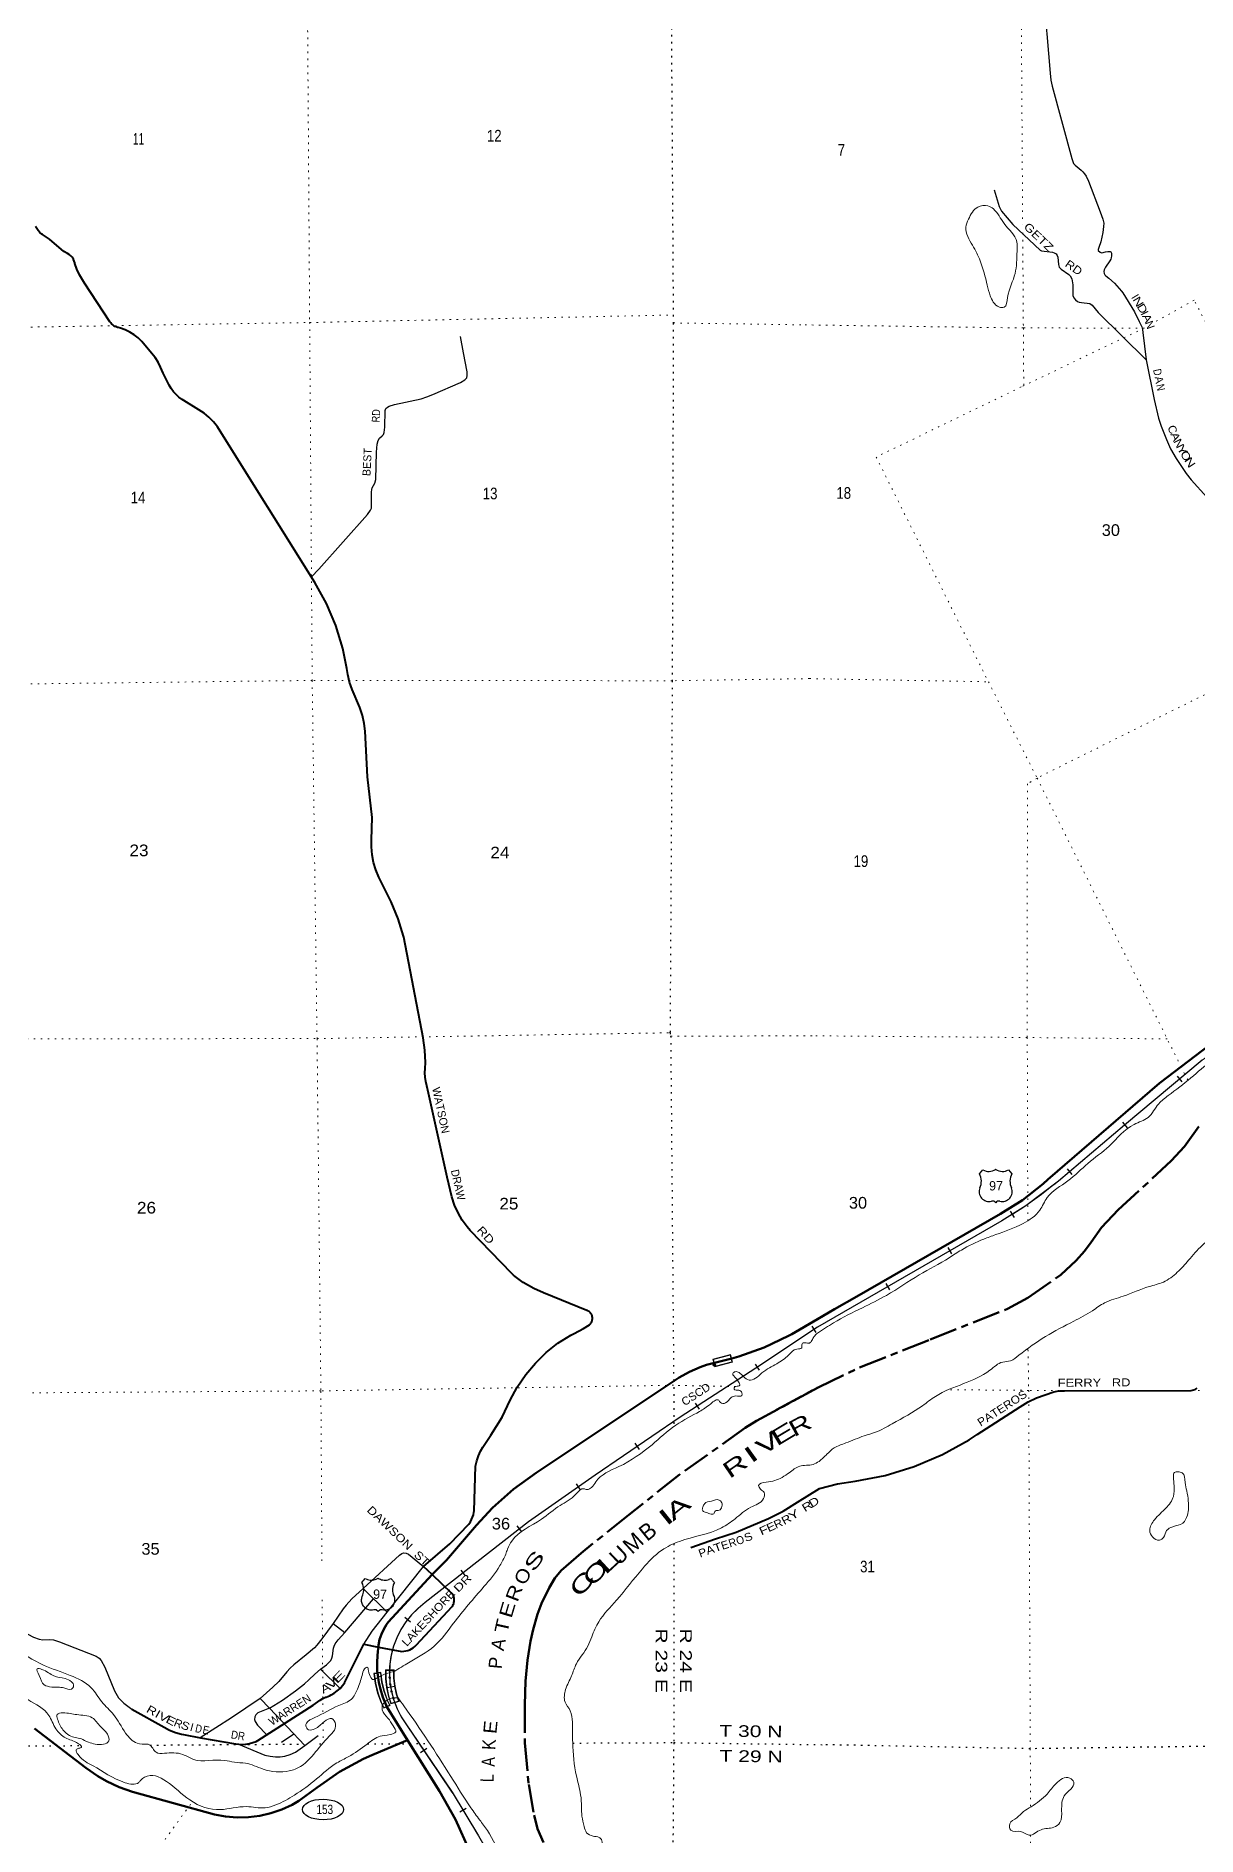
# Model space of a CAD drawing. Header units: feet. Extents: x 244583 to 493183, y 184934 to 372822.
# Drawn here: x 265412 to 282828, y 201579 to 228578 of the extents above; entities that cross this region are included whole.
import ezdxf
from ezdxf.enums import TextEntityAlignment as Align

# ---------------------------------------------------------------- set-up
doc = ezdxf.new("R2010")
doc.units = ezdxf.units.FT
doc.header["$LTSCALE"] = 70
doc.header["$PDMODE"] = 32
doc.header["$PDSIZE"] = 35
doc.linetypes.add('DOTTED', pattern=[1.5, 0.3, -1.2])
doc.linetypes.add('LONG_DASH_SHORT_DASH', pattern=[9.9, 6, -1.2, 1.5, -1.2])
for name, color, linetype, lineweight in [('11', 7, 'LONG_DASH_SHORT_DASH', 60), ('16', 7, 'Continuous', 25), ('17', 7, 'Continuous', 25), ('20', 7, 'Continuous', 70), ('23', 7, 'Continuous', 70), ('26', 7, 'Continuous', 40), ('29', 7, 'Continuous', 25), ('30', 7, 'Continuous', 25), ('34', 7, 'Continuous', 25), ('39', 7, 'Continuous', 13), ('57', 7, 'Continuous', 13), ('6', 7, 'DOTTED', 25), ('7', 7, 'DOTTED', 13)]:
    doc.layers.add(name, color=color, linetype=linetype, lineweight=lineweight)
for name, color, linetype in [('27', 7, 'Continuous'), ('41', 7, 'Continuous'), ('55', 7, 'Continuous')]:
    doc.layers.add(name, color=color, linetype=linetype)

msp = doc.modelspace()

# ---------------------------------------------------------------- linework, layer by layer
at = {"layer": '11'}
msp.add_line((276522.17, 207969.09), (277145.86, 208306.95), dxfattribs=at)
for points in [[(277145.86, 208306.95), (277767.55, 208607.61), (278826.84, 209023.8), (279983.33, 209486.26), (280292.93, 209651.74), (280787.2, 209995.9), (281017.86, 210213.13), (281140.43, 210352), (281239.43, 210485.09), (281398.26, 210703.58), (281646.26, 210968.83), (282442.79, 211703.8), (282639.69, 211922.36), (282855.93, 212223.07)], [(277145.86, 208306.95), (276221.74, 207805.73), (276052.35, 207698.95), (275060.32, 206996.45), (274307.47, 206397.52), (273589.49, 205822.84), (273289.82, 205561.03), (273195.76, 205443.67), (273108.27, 205299.13), (272994.82, 205067.43), (272934.75, 204905.57), (272868.98, 204677.05), (272829, 204501.08), (272783.26, 204214.23), (272756.32, 203900.41), (272745.38, 203545.34), (272745.7, 202976.12), (272803.16, 202350.95), (272884.51, 201890.4), (272935.7, 201686.04), (273024.83, 201482.76)]]:
    msp.add_lwpolyline(points, dxfattribs=at)
at = {"layer": '16'}
for p, q in [((279565.09, 211511.69), (279616.4, 211570.45)), ((279808.16, 211576.42), (279807.88, 211576.22)), ((280000.25, 211570.54), (280051.64, 211511.69)), ((270543.56, 205446.64), (270543.28, 205446.44))]:
    msp.add_line(p, q, dxfattribs=at)
for points in [[(270300.23, 205381.61), (270321.96, 205406.5), (270330, 205415.7), (270351.81, 205440.68)], [(270305.12, 205169.93), (270316.02, 205195.42), (270321.97, 205213.7), (270326.82, 205236.43), (270329.26, 205259.55), (270329.27, 205282.79), (270326.85, 205305.91), (270322.03, 205328.64), (270314.86, 205350.75), (270312.3, 205356.5), (270300.23, 205381.61)], [(270351.81, 205440.68), (270376.76, 205428.96), (270386.53, 205425.2), (270404.93, 205420.26), (270423.76, 205417.27), (270442.79, 205416.26), (270461.82, 205417.25), (270480.64, 205420.22), (270499.06, 205425.15), (270516.85, 205431.97), (270533.84, 205440.61), (270543.25, 205446.43)], [(270544.05, 205446.75), (270560.39, 205437.07), (270577.66, 205429.14), (270595.66, 205423.06), (270614.2, 205418.89), (270633.07, 205416.69), (270652.07, 205416.47), (270670.99, 205418.24), (270689.62, 205421.98), (270707.75, 205427.64), (270710.65, 205428.89), (270735.64, 205440.77)], [(270735.64, 205440.77), (270757.48, 205415.76), (270765.21, 205406.91), (270787.3, 205381.62)], [(270787.3, 205381.62), (270775.33, 205356.91), (270768.54, 205339.01), (270762.62, 205316.53), (270759.08, 205293.56), (270757.96, 205270.35), (270759.28, 205247.14), (270763.01, 205224.2), (270769.12, 205201.77), (270771.61, 205195.37), (270782.41, 205169.93)], [(270481.31, 204969.12), (270457.48, 204965.54), (270451.51, 204965.04), (270435.67, 204965.37), (270419.94, 204967.35), (270404.51, 204970.96), (270389.54, 204976.17), (270375.2, 204982.91), (270361.64, 204991.12), (270349.01, 205000.7), (270337.45, 205011.54), (270327.09, 205023.54), (270318.04, 205036.55), (270310.4, 205050.43), (270304.26, 205065.04), (270299.67, 205080.21), (270296.7, 205095.78), (270295.36, 205111.57), (270295.69, 205127.42), (270297.67, 205143.14), (270298.2, 205145.42), (270305.12, 205169.93)], [(270543.79, 204947.82), (270518.65, 204968.48), (270517.81, 204968.86), (270512.56, 204970.59), (270507.48, 204971.67), (270481.31, 204969.12)], [(270605.83, 204969.17), (270579.65, 204971.57), (270578.43, 204971.4), (270573.1, 204970.05), (270568.65, 204968.4), (270543.79, 204947.82)], [(270782.41, 205169.93), (270789.24, 205145.37), (270790.41, 205139.83), (270792.04, 205124.06), (270792.02, 205108.21), (270790.33, 205092.45), (270787.01, 205076.96), (270782.09, 205061.89), (270775.62, 205047.42), (270767.68, 205033.71), (270758.34, 205020.9), (270747.72, 205009.14), (270735.92, 204998.56), (270723.08, 204989.26), (270709.35, 204981.36), (270694.86, 204974.93), (270679.78, 204970.06), (270664.27, 204966.79), (270648.5, 204965.16), (270632.65, 204965.19), (270629.65, 204965.51), (270605.83, 204969.17)]]:
    msp.add_lwpolyline(points, dxfattribs=at)
for centre, radius, start, end in [((279372.11, 211401.06), 222.05, 332.97043, 29.75871), ((279707.48, 211728.11), 182.07, 239.97227, 303.45418), ((279909.26, 211727.61), 181.52, 236.33975, 300.08743), ((279909.25, 211728.11), 182.07, 236.54582, 236.59441), ((280244.61, 211401.06), 222.05, 150.24129, 207.02957), ((279711.3, 211246.16), 151.42, 159.09177, 283.81923), ((279905.42, 211246.16), 151.42, 256.18077, 20.90823)]:
    msp.add_arc(centre, radius, start, end, dxfattribs=at)
for centre, major_axis, start_param, end_param in [((279766.64, 211047.34), (-19.56, 51.67), 4.95877769, 6.28318531), ((279850.09, 211047.34), (19.56, 51.67), 0, 1.32637542)]:
    msp.add_ellipse(centre, major_axis=major_axis, ratio=0.929097, start_param=start_param, end_param=end_param, dxfattribs=at)
at = {"layer": '17'}
msp.add_ellipse((269717.66, 201976.37), major_axis=(-309.24, 1), ratio=0.500121, dxfattribs=at)
at = {"layer": '20'}
for points in [[(277725.37, 209671.27), (279878.46, 210908.61), (280210.83, 211117.06), (280519.58, 211359.1), (280591.58, 211423.54), (282264.39, 212873.21), (283652.26, 213927.22), (285142.7, 214830.38), (285527.92, 215030.63), (290406.89, 217305.29), (290907.22, 217556.29), (291261.59, 217776.67), (291324.63, 217818.74), (296363.4, 221199), (298946.78, 222932.07)], [(277725.37, 209671.27), (277391.73, 209479.06), (277133.19, 209330.96)], [(271356.64, 205498.9), (271386.26, 205530.85), (271568.28, 205717.65), (272019.32, 206242.85), (272260.56, 206502.49), (272574.75, 206781.16), (272916.35, 207025.46), (275060.9, 208454.79), (275213.8, 208541.46), (275374.91, 208611.67), (275469.77, 208644.02), (275847.96, 208743.13), (275954.69, 208771.1), (276336.3, 208906.67), (276701.66, 209081.38), (276748.29, 209107.18), (277133.19, 209330.96)], [(270547.6, 204412.55), (270551.23, 204439.64), (270566.11, 204527.2), (270593.33, 204605.71), (270628.62, 204680.95), (270671.57, 204752.08), (270696.22, 204786.45), (271356.64, 205498.9)], [(270985.05, 203017.01), (270676.74, 203514.76), (270616.7, 203660.95), (270580.67, 203781.11), (270556.66, 203882.58), (270537.98, 203990.72), (270531.51, 204054.27), (270527.51, 204197.54), (270539.3, 204350.56), (270547.6, 204412.55)], [(275423.04, 185269.62), (272090.87, 200808.42), (272081.54, 200843.73), (271918.84, 201346.1), (271704.52, 201828.71), (271463.77, 202250.7), (270985.05, 203017.01)]]:
    msp.add_lwpolyline(points, dxfattribs=at)
at = {"layer": '23'}
msp.add_lwpolyline([(270985.05, 203017.01), (270961.66, 203007.26), (270448.35, 202793.31), (270324.83, 202736.88), (269964.91, 202541.05), (269627.42, 202308.67), (269356.46, 202108.38), (269253.65, 202048.57), (269098.29, 201975.77), (268936.18, 201919.61), (268769.09, 201880.7), (268598.85, 201859.47), (268427.32, 201856.16), (268256.38, 201870.79), (268087.91, 201903.2), (266857.27, 202240.32), (266658.09, 202311.14), (266467.41, 202402.39), (266341, 202477.31), (266160.84, 202600.53), (265387.78, 203192.84)], dxfattribs=at)
at = {"layer": '26'}
for points in [[(270073.24, 219091.11), (270013.05, 219390.79), (269908.46, 219734.95), (269768.46, 220066.29), (269594.59, 220381.18), (268147.81, 222692.52), (268132.25, 222717.01), (268112.33, 222742.52), (268072.31, 222792.99), (268006.43, 222860.25), (267933.88, 222920.25), (267855.46, 222972.33), (267630.29, 223109.92), (267603.33, 223126.27), (267555.84, 223160.59), (267512.19, 223199.68), (267472.87, 223243.11), (267438.31, 223290.42), (267408.88, 223341.08), (267320.2, 223521.24), (267280.13, 223608.67), (267278.78, 223611.77), (267241.82, 223685.4), (267197.36, 223754.77), (267145.9, 223819.11), (266998.41, 223996.08), (266943.86, 224048.92), (266884.09, 224095.77), (266819.75, 224136.11), (266751.54, 224169.5), (266680.22, 224195.58), (266645.36, 224205.35), (266634.7, 224207.92), (266615.14, 224214.31), (266596.35, 224222.72), (266578.54, 224233.04), (266561.92, 224245.17), (266546.65, 224258.97), (266532.91, 224274.29), (266520.84, 224290.96), (266138.62, 224871.1), (266061.72, 224995.04), (266024.08, 225079.14), (265995.45, 225166.72), (265992.65, 225178.05), (265986.45, 225203.07), (265975.33, 225228.05), (265974.62, 225229.52), (265964.51, 225245.96), (265952.73, 225261.25), (265939.42, 225275.22), (265933.79, 225280.01), (265908.85, 225298.58), (265883.79, 225313.28), (265830.74, 225344.38), (265611.78, 225529.72), (265508.68, 225599.56), (265498.15, 225607.87), (265470.77, 225632.83), (265446.15, 225660.53), (265424.56, 225690.64), (265406.23, 225722.84)], [(271356.64, 205498.9), (271226.42, 205623.08), (271620.44, 205960.25), (271905.76, 206258.54), (271927.97, 206290.09), (271946.75, 206323.78), (271961.92, 206359.26), (271973.29, 206396.12), (271980.74, 206433.97), (271983.26, 206456.43), (272005.59, 207125.84), (272022.62, 207204.15), (272047.74, 207280.25), (272080.68, 207353.3), (272113.31, 207410.44), (272235.65, 207589.47), (272402.63, 207861.03), (272525.68, 208113.99), (272631.47, 208313.34), (272757.52, 208500.54), (272902.44, 208673.54), (273064.66, 208830.44), (273242.38, 208969.53), (273433.68, 209089.27), (273483.27, 209115.97), (273624.23, 209192.16), (273713.47, 209248.37), (273718.82, 209252.93), (273728.01, 209262.15), (273736.19, 209272.27), (273743.26, 209283.19), (273749.16, 209294.8), (273753.81, 209306.95), (273757.16, 209319.53), (273759.18, 209332.38), (273759.85, 209345.38), (273759.15, 209358.38), (273757.1, 209371.23), (273753.71, 209383.79), (273749.03, 209395.94), (273743.11, 209407.53), (273736.01, 209418.43), (273727.81, 209428.54), (273718.6, 209437.73), (273708.47, 209445.91), (273697.55, 209452.98), (273685.95, 209458.87), (273673.79, 209463.52), (273025.15, 209728.29), (272881.17, 209792.18), (272721.81, 209882.38), (272597.75, 209970.91), (272572.72, 209988.77), (272548.75, 210013.74), (271925.43, 210662.94), (271881.74, 210713.68), (271806.66, 210816.45), (271742.72, 210926.5), (271690.64, 211042.63), (271650.99, 211163.56), (271581.77, 211463.36), (271297.63, 212720.04), (271274.28, 212828.5), (271257.79, 212893.54), (271248.19, 212959.94), (271245.59, 213026.98), (271249.51, 213089.64), (271252.79, 213182.9), (271244.74, 213367.58), (271217.43, 213550.39), (270929.38, 215058.9), (270925.55, 215074.6), (270846.13, 215336.4), (270739.78, 215588.45), (270553.28, 215961.86), (270508.18, 216069.93), (270474.63, 216182.12), (270452.99, 216297.2), (270443.5, 216413.91), (270445.56, 216521.31), (270452.78, 216855.43), (270382.74, 217466.68), (270348.7, 218151.43), (270335.27, 218266.45), (270308.52, 218387.53), (270269.25, 218505.15), (270157.03, 218773.99), (270116.15, 218885.72), (270087.17, 219001.11), (270073.24, 219091.11)], [(277164.63, 206791.2), (277437.31, 206861.42), (277699.62, 206899.01), (278148.97, 206986.4), (278586.71, 207120.28), (279008.07, 207299.18), (279408.42, 207521.15), (279530.46, 207600.27), (280178.04, 208018.38), (280296.27, 208090.98), (280421.45, 208150.82), (280552.19, 208197.24), (280680.84, 208240), (280729.03, 208252.99), (280775.36, 208254.84), (280842.09, 208254.84), (282742.74, 208262.4), (282761.96, 208265.39), (282780.76, 208270.36), (282798.95, 208277.28), (282816.3, 208286.05), (282832.65, 208296.6)], [(275234.52, 205905.91), (275602.78, 206035.89), (275917.09, 206135.37), (276400.79, 206342.96), (276619.36, 206450.11), (276833.04, 206587.39), (277164.63, 206791.2)], [(270547.6, 204412.55), (270843.18, 204354.52), (270872.48, 204349.68), (270902.12, 204347.93), (270931.78, 204349.29), (270961.14, 204353.74), (270989.87, 204361.23), (271017.66, 204371.69), (271044.2, 204384.99), (271069.21, 204401), (271092.41, 204419.53), (271113.55, 204440.39), (271115.03, 204442.02), (271653.77, 205020.58), (271663.2, 205034.59), (271671.11, 205049.51), (271677.43, 205065.17), (271682.06, 205081.41), (271684.98, 205098.04), (271686.14, 205114.89), (271685.54, 205131.76), (271683.17, 205148.48), (271679.07, 205164.86), (271673.28, 205180.72), (271665.87, 205195.9), (271656.91, 205210.21), (271650.64, 205218.55), (271356.64, 205498.9)], [(266850.79, 203481.79), (267332.9, 203209.56), (267416.42, 203166.53), (267503.97, 203132.46), (267594.61, 203107.73), (267625.22, 203101.63), (267878.87, 203051.45), (268402.42, 202963.28), (268454.95, 202955.35), (268508.02, 202952.95), (268561.05, 202956.1), (268613.46, 202964.79), (268664.68, 202978.91), (268714.13, 202998.3), (268740.08, 203010.97), (269569.56, 203541.92), (269673.54, 203614.28), (269712.56, 203638.76), (269753.93, 203659.03), (269762.15, 203662.15), (269787.22, 203671.66), (269812.15, 203682.83), (269838.26, 203694.52), (269886.7, 203722.61), (269931.93, 203755.62), (269973.47, 203793.17), (270010.85, 203834.85), (270043.67, 203880.22), (270046.43, 203884.53), (270329.11, 204455.44), (270547.6, 204412.55)]]:
    msp.add_lwpolyline(points, dxfattribs=at)
at = {"layer": '29'}
for p, q in [((270678.06, 204937.97), (271226.42, 205623.08)), ((270317.14, 205289.91), (270678.06, 204937.97)), ((269868.26, 204765.04), (270043.88, 204632.82)), ((269681.74, 204080.87), (269978.97, 203786.58)), ((268774.7, 203642.09), (268913.53, 203496.75)), ((268916.38, 203493.76), (269446.68, 202938.59)), ((269095.93, 202985.62), (269279.87, 203111.53)), ((269446.68, 202938.59), (269643.11, 203088.12))]:
    msp.add_line(p, q, dxfattribs=at)
for points in [[(280324.41, 230764.98), (280317.71, 230696.03), (280308.08, 230643.61), (280243.92, 230498.11), (280219.34, 230434.99), (280201.15, 230352.62), (280188.32, 229620.86), (280194.74, 229537.41), (280213.98, 229475.37), (280479.16, 228996.09), (280519.8, 228899.8), (280547.59, 228816.36), (280558.3, 228760.73), (280573.26, 228610.95), (280624.58, 228020.42)], [(280624.58, 228020.42), (280634.21, 227914.51), (280654.53, 227825.71), (280949.65, 226738.77), (280977.45, 226668.15), (281000.98, 226640.35), (281090.8, 226567.6), (281116.46, 226541.91), (281142.12, 226511.97), (281165.65, 226473.44), (281202, 226400.71), (281377.36, 225938.55), (281414.79, 225828.34), (281428.69, 225771.65), (281427.62, 225719.22), (281415.86, 225630.44), (281385.92, 225489.22)], [(279785.07, 226270.09), (279859.86, 226019.7), (279897.11, 225949.23), (280066.99, 225752.97), (280473.3, 225364.46), (280497.4, 225355.76), (280659.65, 225337.86), (280687.37, 225327.02), (280713.32, 225308.47), (280730.93, 225287.14), (280740.19, 225263.03), (280748.6, 225149.23), (280761.51, 225111.89), (280788.49, 225079.94), (280905.36, 224998.88), (280925.53, 224979.28), (280950.55, 224933.85), (280967.28, 224845.68), (280964.76, 224684.49), (280980.2, 224648.25), (281006.15, 224618.58), (281035.8, 224596.32), (281058.97, 224587.97), (281094.27, 224579.65), (281221.84, 224563.36), (281254.5, 224540.68), (281345.87, 224432.17), (282067.51, 223722.4)], [(281385.92, 225489.22), (281353.83, 225407.91), (281345.27, 225377.97), (281347.95, 225362.46), (281375.21, 225335.17), (281387.51, 225328.23), (281400.88, 225326.6), (281454.34, 225339.44), (281490.16, 225345.35), (281514.22, 225348), (281525.45, 225345.35), (281533.46, 225341.59), (281544.16, 225322.32), (281546.83, 225302.55), (281546.3, 225279.53), (281542.02, 225249.59), (281536.14, 225233.01), (281520.64, 225206.78), (281456.48, 225110.5), (281436.16, 225072), (281430.82, 225046.31), (281434.02, 225017.44), (281445.79, 224997.1), (281459.68, 224983.2), (281507.81, 224947.88), (281591.21, 224868.72), (281696, 224753.18), (281716.84, 224723.77), (281890.61, 224438.65), (281963.32, 224295.29), (281998.61, 224216.12), (282009.3, 224175.47), (282016.78, 224132.68), (282067.51, 223722.4)], [(269542.2, 220464.88), (269656.96, 220580.2), (270385.43, 221400.92), (270429.05, 221465.24), (270442.83, 221495.87), (270446.65, 221529.54), (270446.65, 221737.79), (270448.18, 221777.6), (270453.54, 221800.58), (270495.62, 221872.53), (270509.4, 221927.66), (270520.11, 222338.02), (270530.82, 222454.41), (270544.6, 222509.51), (270566.02, 222547.81), (270604.28, 222579.97), (270624.18, 222601.38), (270636.42, 222632.03), (270642.54, 222711.63), (270648.66, 222962.74), (270658.62, 222990.33), (270685.39, 223011.74), (270709.12, 223025.54), (270789.46, 223048.49), (271187.37, 223134.24), (271274.62, 223164.89), (271364.9, 223201.61), (271781.17, 223379.23), (271845.47, 223420.6), (271872.99, 223452.73), (271882.2, 223487.97), (271879.12, 223538.48), (271824.02, 223826.34), (271781.17, 224071.33)], [(282067.51, 223722.4), (282184.66, 223125.98), (282253.1, 222847.82), (282290.52, 222726.94), (282368.58, 222526.87), (282431.67, 222384.59), (282518.28, 222240.16), (282665.84, 222017.64), (282740.69, 221919.21), (282975.93, 221662.45), (283066.82, 221575.79), (283241.11, 221439.92), (283390.81, 221311.54), (283463.53, 221238.79)], [(270317.14, 205289.91), (270864.45, 205793.42), (270898.12, 205814.86), (270925.67, 205824.05), (270965.46, 205820.99), (270997.6, 205804.14), (271226.42, 205623.08)], [(264535.43, 205523.9), (264627.28, 205358.54), (264719.1, 205217.67), (264866.02, 205052.31), (265034.37, 204837.94), (265214.95, 204657.26), (265291.48, 204605.2), (265374.12, 204562.33), (265456.76, 204531.7), (265511.85, 204519.45), (265609.8, 204525.58), (265674.08, 204519.45), (265762.84, 204488.83), (266313.79, 204277.52), (266359.7, 204246.9), (266390.31, 204213.21), (266442.34, 204112.16), (266589.26, 203753.86), (266650.48, 203652.8), (266728.52, 203573.17), (266850.79, 203481.79)], [(270317.14, 205289.91), (270147.46, 205136.53), (270063.29, 205043.13), (270020.44, 204986.48), (269868.26, 204765.04)], [(269681.74, 204080.87), (269768.68, 204147.38), (269806.94, 204181.07), (269832.96, 204210.16), (269851.32, 204243.85), (269862.04, 204282.13), (269874.28, 204396.97), (269884.99, 204427.59), (269901.83, 204459.75), (269946.21, 204522.52), (270043.88, 204632.82), (270474.97, 205135)], [(270329.11, 204455.44), (270453.55, 204649.61), (270678.06, 204937.97)], [(269868.26, 204765.04), (269699.05, 204537.84), (269625.58, 204441.37), (269588.86, 204403.09), (269463.37, 204295.91), (269279.72, 204145.85), (269223.85, 204093.8), (269175.65, 204041.73), (269052.45, 203897.8), (268964.46, 203808.99), (268774.7, 203642.09)], [(268916.38, 203493.76), (269109.85, 203614.53), (269305.74, 203755.4), (269438.89, 203861.05), (269506.23, 203919.24), (269596.52, 204006.51), (269681.74, 204080.87)], [(268774.7, 203642.09), (268345.41, 203352.7), (267874.04, 203051.05)], [(268913.53, 203496.75), (268738.72, 203424.67), (268708.12, 203395.57), (268694.34, 203364.95), (268691.28, 203326.67), (268698.93, 203294.51), (268734.13, 203242.45), (268873.4, 203095.46)], [(268449.86, 202956.12), (268842.78, 202792.27), (268925.42, 202773.9), (269003.48, 202766.24), (269076.93, 202767.77), (269145.8, 202778.49), (269225.38, 202799.93), (269304.97, 202836.68), (269446.68, 202938.59)]]:
    msp.add_lwpolyline(points, dxfattribs=at)
at = {"layer": '34'}
for p, q in [((282528.91, 212975.55), (282600.05, 212890.85)), ((281709.54, 212283.98), (281780.67, 212199.28)), ((280878.25, 211585.24), (280949.63, 211500.74)), ((280025.65, 210950.12), (280084.22, 210856.29)), ((279088.69, 210405.34), (279143.96, 210309.53)), ((278161.24, 209867.31), (278216.51, 209771.5)), ((277050.17, 209223.68), (277111.43, 209131.58)), ((276199.03, 208656.47), (276260.29, 208564.38)), ((275300.41, 208072.99), (275360.39, 207980.06)), ((274396.45, 207469.14), (274458.76, 207377.76)), ((273513.73, 206859.32), (273577.2, 206768.73)), ((272626, 206229.41), (272694.12, 206142.27)), ((271782.87, 205567.01), (271850.99, 205479.87)), ((270944.65, 204861.18), (271030.9, 204791.93)), ((270678.63, 203808.1), (270787.8, 203825.86)), ((271181.15, 202832.02), (271272.77, 202893.99)), ((271769.09, 201939.01), (271863.73, 201996.26))]:
    msp.add_line(p, q, dxfattribs=at)
at = {"layer": '34', "lineweight": 13}
for p, q in [((279898.98, 210807.99), (277134.01, 209212.97)), ((270654.59, 204070), (270784.07, 204070)), ((270776.37, 204062), (270662.36, 204062)), ((270735.82, 203560.95), (270860.08, 203597.13)), ((270947.41, 203277.8), (271651.99, 202235.96))]:
    msp.add_line(p, q, dxfattribs=at)
for points in [[(284226.04, 214167.21), (282904.57, 213217.77), (281742.39, 212241.71), (280748.49, 211402.18)], [(277135.09, 209211.7), (276207.85, 208594.95), (275072.65, 207862.33)], [(275072.65, 207862.33), (273799.03, 206993.85), (272797.67, 206292.39), (271247.93, 205080.93)], [(270654.31, 204069.97), (270655.16, 203938.17), (270670.15, 203803.92), (270699.05, 203672.13), (270735.37, 203560.67)], [(270662.36, 204062), (270663.16, 203938.64), (270678.05, 203805.22), (270706.78, 203674.23), (270740.53, 203570.65), (270850.04, 203602.54)], [(270850.04, 203602.54), (270816.93, 203704.18), (270790.69, 203823.81), (270777.12, 203945.36), (270776.37, 204062)], [(270784.32, 204069.81), (270785.12, 203945.83), (270798.59, 203825.11), (270824.66, 203706.28), (270859.85, 203598.26)]]:
    msp.add_lwpolyline(points, dxfattribs=at)
at = {"layer": '34'}
for points in [[(282905.25, 213216.9), (281743.1, 212240.87), (280749.18, 211401.32), (280258.3, 211030.97), (279899.55, 210807.05), (277134.68, 209210.05)], [(277134.68, 209210.1), (276208.45, 208594.03), (275073.26, 207861.41), (273799.66, 206992.95), (272798.32, 206291.51), (271248.62, 205080.07), (271142.57, 204993.46), (271046.19, 204896.28), (270960.5, 204789.56), (270886.44, 204674.45), (270824.81, 204552.25), (270776.3, 204424.26), (270741.43, 204291.91), (270720.58, 204156.64), (270713.98, 204019.92), (270721.71, 203883.27), (270743.7, 203748.17), (270779.67, 203616.12), (270829.25, 203488.55), (270891.9, 203366.85), (270948.33, 203278.4), (271652.92, 202236.55), (272050.5, 201579.28), (275282.71, 195970.91)]]:
    msp.add_lwpolyline(points, dxfattribs=at)
at = {"layer": '34', "lineweight": 13}
for centre, radius, start, end in [((276970.22, 215899.59), 5873.84, 299.90814, 310.03361), ((272021.58, 204025.38), 1308.71, 126.23899, 214.83647), ((259568.67, 194477.98), 14359.42, 29.63682, 32.7021)]:
    msp.add_arc(centre, radius, start, end, dxfattribs=at)
at = {"layer": '34', "linetype": 'DOTTED', "lineweight": 100}
msp.add_arc((271943.55, 204014.06), 1227.76, 177.37085, 200.7189, dxfattribs=at)
at = {"layer": '39'}
for points in [[(279681.24, 224840.71), (279575.74, 225206.17), (279460.57, 225438.23), (279360.84, 225708.92), (279400.98, 225830.78), (279540.87, 226012.99), (279691.84, 226029.88), (279773.34, 225984.94), (279934.66, 225765.84), (280127.3, 225488.77), (280129.84, 225349.53), (280099.58, 225017.92), (279987.19, 224654.53), (279933.35, 224510.22), (279864.75, 224510.99), (279772.58, 224588.03), (279726.49, 224682.06), (279681.24, 224840.71)], [(283949.5, 213876.78), (283498.97, 213548.52), (283049.9, 213212.35), (282735.98, 212950.24), (282396.65, 212683.51), (282253.4, 212561.18), (282096.17, 212358.47), (281883.39, 212252.36), (281510.95, 211926.84), (281193.01, 211668.21), (280892.53, 211406.08), (280580.2, 211154.62), (280470.67, 210966.9), (280218.16, 210766.48), (279809.72, 210599.54), (279629.42, 210531.65), (279293.54, 210368.06), (279108.91, 210250.99), (278661.7, 209995.85), (278169.06, 209688.29), (277808.61, 209503.18), (277375.06, 209275.22), (277136.14, 209123.13)], [(284045.05, 211954.76), (284012.5, 211859.29), (284092.76, 211771.94), (284146.22, 211605.37), (284081.04, 211418.46), (283941.01, 211244.32), (283671.74, 211077.9), (283430.04, 210837.3), (282906.83, 210438.14), (282703.15, 210214.39), (282532.98, 210033.64), (282323.83, 209888.51), (282109.26, 209819.99), (281720.58, 209675.62), (281442.03, 209575.65), (281260.64, 209457.27), (280979.08, 209300.73), (280157.38, 208789.12), (280029.8, 208706.04), (279915.16, 208687.8), (279719.73, 208565.13), (279328.05, 208364.18), (278903.92, 208172.73), (278710.83, 208031.93), (278257.86, 207763.25), (278004.02, 207635.47), (277837.58, 207581.96), (277561.19, 207473.96), (277385.04, 207400.09), (277277.81, 207307.29), (277159.23, 207197.39)], [(277136.14, 209123.13), (277082.52, 209067.34), (277049.92, 209009.91), (277014.72, 208972.59), (276948.1, 208976.72), (276904.21, 208961.34), (276897.9, 208900.63), (276825.88, 208882.42), (276701.53, 208792.1), (276523.92, 208661.91), (276302.19, 208524.4), (276107.84, 208415.92), (276025.67, 208470.04), (275959.43, 208530.67), (275898.62, 208543.04), (275865.14, 208515.85), (275913.61, 208442.61), (275951.42, 208389.23), (275968.98, 208339.3), (275911.06, 208321.49), (275887.42, 208302.66), (275885.99, 208282.44), (275957.04, 208264.32), (276000.43, 208227.24), (276001.6, 208186.92), (275907.08, 208180.17), (275841.27, 208156.08), (275756.96, 208074.98), (275680.27, 208078.82), (275655.06, 208114.41), (275533.63, 208062.5), (275365.69, 207946.71), (275008.9, 207740.76), (274652.6, 207448.07), (274154.27, 207119.02), (273808.19, 206891.19), (273746.14, 206806.69), (273714.73, 206787.13)], [(277159.23, 207197.39), (277068.61, 207152.97), (276867.9, 207125), (276711.51, 207027.7), (276495.24, 206910.52), (276362.93, 206886.54), (276251.51, 206836.94), (276279.31, 206781.25), (276333.18, 206730.35), (276323.72, 206639.3), (276134.03, 206508.76), (275899.19, 206336.58), (275695.52, 206201.61), (275066.62, 205997.91), (274796.45, 205863.04), (274508.2, 205586.44), (274118.76, 205115.28), (273854, 204792.95), (273747.65, 204567.98), (273691.25, 204427.17), (273517.54, 204161.93), (273446.21, 203980.34), (273357.39, 203776.05), (273348.71, 203588.19), (273427.11, 203455.28), (273458.23, 203284.71), (273462.99, 202980.23), (273519.82, 202477.53), (273582.39, 202194.89), (273595.68, 202013.72), (273601.65, 201876.71), (273634.32, 201722.32), (273671.28, 201628.57), (273767.49, 201576.87), (273860.81, 201555.35), (273893.9, 201526.04), (273910.5, 201439.78), (274008.91, 201311.48), (274203.04, 201079.03), (274411.49, 200838.92), (274591.63, 200602.03), (274702.59, 200457.96), (274762.73, 200399.17), (274760.71, 200259.92), (274691.07, 200159.06), (274608.02, 200104.22), (274628.29, 200030.16), (274696.02, 199987.73), (274708.53, 199903.36), (274735.54, 199805.29), (274808.55, 199789.24), (274847.45, 199768.17), (274905.28, 199719.4), (274959.38, 199660.44), (274992.55, 199558.51), (274992.4, 199493.95), (275012.15, 199438.04), (275068.82, 199429.58), (275119.19, 199499.62), (275163.7, 199563.44), (275213.86, 199570.94), (275249.89, 199509.44), (275214.78, 199399.49), (275251.8, 199303.72), (275313.64, 199325.68), (275367.65, 199339.34), (275398.02, 199194.96), (275456.52, 199053.42), (275470.1, 198862.16), (275528.65, 198718.6), (275546.78, 198509.32), (275521.12, 198351.23), (275468.79, 198279.12), (275474.3, 198158.24), (275545, 198152.21), (275647.46, 198163.23), (275809.41, 198137.63), (275929.66, 198090.66), (276007.21, 197917.38), (276030.4, 197742.54), (275973.48, 197619.87), (275941.46, 197542.29), (276026.66, 197383.35), (276086.86, 197322.55), (276186.04, 197307.25), (276315.16, 197232.29), (276436.75, 197138.96), (276522.68, 197024.43), (276570.82, 196892.67), (276594.79, 196760.22), (276646.24, 196723.37)], [(282541.15, 207040.14), (282607.95, 207027.24), (282648.95, 206880.62), (282675.46, 206753.93), (282698.38, 206602.96), (282684.1, 206390.74), (282615.66, 206272.41), (282465.39, 206217.17), (282371.65, 206158.94), (282325.09, 206057.16), (282265.37, 206013.67), (282161.58, 206064.26), (282119.41, 206164.42), (282191.15, 206323.19), (282361.43, 206497.88), (282475.22, 206673.57), (282484.41, 206833.21), (282475.97, 206964.26), (282492.87, 207033.21), (282541.15, 207040.14)], [(273714.73, 206787.13), (273674.53, 206774.37), (273629.82, 206787.2), (273511.28, 206705.12), (273272.82, 206537.26), (272993.79, 206330.96), (272548.12, 206003.6), (272485.11, 205882.77), (272459.26, 205804.91)], [(275543.11, 206600.94), (275659.31, 206618.15), (275692.34, 206590.86), (275700.36, 206522.5), (275659.71, 206464.85), (275605.52, 206457.24), (275578.67, 206410.06), (275522.17, 206412.47), (275448.93, 206436.59), (275409.86, 206463.71), (275416.52, 206512.31), (275441.24, 206563.46), (275544.41, 206601.13)], [(270604.65, 203540.81), (270606.19, 203470.84), (270691.62, 203346.26), (270771.56, 203229.54), (270808.35, 203141.84), (270722.94, 203099.04), (270572.51, 203074.53), (270378.38, 202957.99), (270095.74, 202766.28), (269927.04, 202676.69), (269619.68, 202433.83), (269288.1, 202192.29), (269010.6, 202046.16), (268849.11, 202001.28), (268566.49, 202019.23), (268176.21, 201974.36), (267718.32, 202120.87), (267041.49, 202460.47), (266982.36, 202414.39), (266953.09, 202381.27), (266748.4, 202378.62), (266269.21, 202630.43), (266042.26, 202798.85), (266016.01, 202870.72), (266055.64, 202894.05), (266095.44, 202911.34), (266047.62, 202962.41), (265853.6, 203051.64), (265708.58, 203188.67), (265604.1, 203387.4), (265286.92, 203624.38), (264712.73, 204108.14), (264527.86, 204369.11), (264387.29, 204631.34), (264479.25, 204726.79), (264479.49, 204857.92), (264334.35, 205208.79), (264037.13, 205801.4), (263731.11, 206210.17), (263571.73, 206286.27), (263099.62, 206375.56), (262736.92, 206304.6), (262090.47, 206080.22), (261687.28, 205806.36)], [(272459.26, 205804.91), (272370.73, 205633.83), (272131.91, 205320.32), (271676.17, 204772.61), (271385.88, 204427.36), (271002.12, 204178.27), (270784.75, 204046.98)], [(267080.27, 202957.82), (266928.05, 202969.6), (266756.39, 203122.01), (266575.08, 203399.22), (266400.24, 203591.88), (266238.98, 203803.09), (265925.32, 203987.72), (265521.82, 204143.54), (265088.7, 204417.53), (264951.97, 204546.74)], [(265648.26, 203812.31), (265534.46, 203845.34), (265457.78, 203988.38), (265428.69, 204088.41), (265501.53, 204078.4), (265677.66, 203980.59), (265848.13, 203939.1), (265942.15, 203893.39), (265976.23, 203829.82), (265943.34, 203782.47), (265829.94, 203801.4), (265743.07, 203808.98), (265648.26, 203812.31)], [(270489.96, 203925.64), (270461.25, 203926.67), (270436.28, 203954.19), (270399.08, 204056.01), (270381.34, 204111.98), (270341.77, 204086.63), (270302.34, 203986.65), (270233.66, 203782.94), (270143.33, 203631.06), (269952.65, 203534.79), (269593.09, 203354.98), (269468.62, 203268.69), (269459.6, 203232.12), (269501.62, 203172.81), (269593.95, 203185.55), (269737.91, 203294.6), (269851.46, 203340.23), (269904.3, 203255.01), (269783.32, 203047.77), (269549.5, 202770.72), (269378.51, 202620.55), (269211.12, 202555.21), (268817.38, 202582.21), (268554.85, 202671.48), (268387.2, 202684.81), (268245.33, 202713), (267773.35, 202727.65), (267614.03, 202801.74), (267337.42, 202820), (267214.07, 202834.61), (267105.93, 202950.52), (267080.27, 202957.82)], [(270784.75, 204046.98), (270594.59, 203984.98), (270489.96, 203925.64)], [(270844.07, 203650.31), (270712.25, 203638.27), (270604.65, 203540.81)], [(277344.54, 192119.5), (277155.65, 192340.28), (277012.38, 192416.85), (276913.69, 192484.62), (276788.15, 192715.01), (276613.9, 193026.71), (276453.71, 193480.03), (276206.69, 194148.72), (275996.87, 194715.6), (275957.1, 194766.91), (275947.41, 194823.11), (275925.74, 194945.54), (275914.2, 195066.25), (275797.46, 195270.67), (275722.62, 195419.82), (275619.42, 195923.19), (275468.49, 196195.22), (275221.81, 196363.63), (275022.26, 196644.34), (274708.12, 197264.7), (274604.47, 197574.4), (274520.65, 197755.56), (274356.37, 197861.78), (274137.48, 198184.31), (274054.1, 198419.95), (274099.12, 198675.43), (274123.73, 198869.8), (274000.14, 199102.27), (273804.55, 199245.92), (273686.67, 199420.05), (273627.31, 199591.83), (273493.69, 199682.79), (273409.6, 199803.43), (273357.93, 199848.34), (273244.3, 199875.33), (273132.93, 200033.51), (273092.96, 200161.47), (272936.07, 200360.7), (272620.87, 200878.14), (272413.36, 201225.2), (272183.1, 201662.38), (272067.76, 201818.43), (271935.5, 202002.23), (271633.72, 202473.66), (270930.13, 203530.66), (270843.62, 203650.87)], [(266093.16, 203038.34), (265915.09, 203085.68), (265815.88, 203171.59), (265734.65, 203332.65), (265728.71, 203399.05), (265816.6, 203425.79), (266024.92, 203399.51), (266256.04, 203351.7), (266380.75, 203220.13), (266482.78, 203106.06), (266503.87, 203003.79), (266424.67, 202955.11), (266297.64, 202957.5), (266198.11, 202984.9), (266085.62, 203042.18)], [(280339.37, 202013.86), (280579.9, 202208.01), (280714.15, 202367.92), (280918.42, 202448.36), (280980.09, 202384.89), (280933.57, 202281.09), (280836.57, 202180.4), (280798.2, 201961.69), (280771.23, 201781.53), (280679.76, 201709.21), (280488.79, 201673.42), (280310.77, 201591.44), (280184.72, 201645.66), (280035.1, 201665.13), (280019.22, 201761.73), (280124.47, 201852.48), (280227.67, 201945.2), (280340.12, 202014.46)]]:
    msp.add_spline(points, degree=3, dxfattribs=at)
at = {"layer": '55'}
msp.add_point((275588.08, 208644.33), dxfattribs=at)
at = {"layer": '57'}
for p, q in [((275565.64, 208729.42), (275831.55, 208799.54)), ((275595.09, 208617.74), (275565.64, 208729.42)), ((275831.55, 208799.54), (275861, 208687.86)), ((275595.09, 208617.74), (275861, 208687.86)), ((270480.53, 204019.67), (270583.84, 204034.01)), ((270577.44, 204025.04), (270489.29, 204012.8)), ((270723.73, 203535.69), (270627.17, 203494.98))]:
    msp.add_line(p, q, dxfattribs=at)
msp.add_lwpolyline([(275825.85, 208789.76), (275575.41, 208723.72), (275600.78, 208627.51), (275851.22, 208693.55)], close=True, dxfattribs=at)
for points in [[(270480.42, 204018.62), (270500.65, 203870.02), (270536.99, 203721.55), (270588.54, 203577.99), (270627.57, 203494.63)], [(270489.29, 204012.8), (270508.52, 203871.51), (270544.66, 203723.86), (270595.94, 203581.04), (270631.35, 203505.42), (270713.42, 203540.02)], [(270713.42, 203540.02), (270678.31, 203615.03), (270630, 203749.55), (270596.08, 203888.15), (270577.44, 204025.04)], [(270584.46, 204032.78), (270603.95, 203889.64), (270637.67, 203751.86), (270685.71, 203618.08), (270723.96, 203536.38)]]:
    msp.add_lwpolyline(points, dxfattribs=at)
at = {"layer": '6'}
for p, q in [((267121.39, 202941.92), (269392.78, 202957.02)), ((269662.14, 202958.81), (269714.71, 202959.16)), ((270383.89, 202961.58), (271309.7, 202964.91))]:
    msp.add_line(p, q, dxfattribs=at)
for points in [[(274897.22, 231204.82), (274937.21, 229538.32), (274970.87, 224393.11), (274972.29, 224274.13), (274955.92, 218907.58), (274922.95, 213627.31), (274932.52, 213575.14), (274977.63, 208413.69), (274977.73, 207718.51)], [(274977.99, 205961.45), (274978.43, 202979.48), (274952.41, 199670.1)], [(308013.07, 203253.05), (306986.71, 203233.73), (301711.87, 203135.29), (296382.05, 203066.12), (291039.34, 203039.11), (285673.44, 202957.17), (280327.48, 202887.71), (277212.21, 202948.48)], [(246410.93, 202701.29), (248342.94, 202727.02), (253613.24, 202846.48), (254062.54, 202849.33), (258384.14, 202882.98), (259397.64, 202887.95), (264982.59, 202927.71), (266085.83, 202935.04)], [(273463.59, 202972.66), (274978.43, 202979.48), (277212.21, 202948.48)]]:
    msp.add_lwpolyline(points, dxfattribs=at)
at = {"layer": '7'}
for p, q in [((274976.32, 224274.24), (276948.55, 224244.84)), ((285196.63, 219820.24), (280429.18, 217448)), ((280429.18, 217448), (282691.29, 212914.47)), ((274932.52, 213575.14), (277080.57, 213581.3)), ((269685.43, 208247.66), (269702.26, 205626.04)), ((269705.49, 205122.8), (269713.44, 203884.59)), ((269714.81, 203671.36), (269716.44, 203416.67)), ((269717.32, 203280.33), (269719.34, 202964.93))]:
    msp.add_line(p, q, dxfattribs=at)
for points in [[(269474.1, 231138.82), (269481.24, 229498.24), (269517, 224280.46), (269555.11, 218911.46), (269627.57, 213539.4), (269685.38, 208255.69), (269685.43, 208247.66)], [(280198.15, 231270.61), (280188.76, 229531.21), (280213.34, 225749.91)], [(280214.16, 225623.73), (280223.43, 224198.6), (280229.24, 223326.65)], [(246176.1, 224040.64), (248154.19, 224064.83), (253500.29, 224071.49), (258873.97, 224169.72), (264181.28, 224193.41), (269517, 224280.46), (274956.78, 224392.7)], [(297574.63, 224350.33), (296216.04, 224345.6), (290887.57, 224312.79), (285520.93, 224271.21), (283005.02, 224194.94), (282785.54, 224616.86), (282203.19, 224291.49)], [(282036.75, 224198.49), (282034.77, 224197.39), (280223.43, 224198.6), (276948.55, 224244.84)], [(282034.77, 224197.39), (280191.15, 223313.85), (278015.75, 222262.74), (279698.9, 218892.1)], [(277014.24, 218939.02), (274955.92, 218907.58), (269555.11, 218911.46), (264234.86, 218847.04), (258914.32, 218792.7), (253535.16, 218744.75), (248171.23, 218727.49), (246234.5, 218732.91)], [(277014.24, 218939.02), (279698.9, 218892.1), (280429.18, 217448), (280283.53, 217360.55), (280282.29, 213555.39), (280290.08, 210805.51)], [(254206.17, 213451.56), (258996.01, 213519.77), (264329.73, 213536.15), (269627.57, 213539.4), (274922.95, 213627.31), (274914.61, 213637.16)], [(282381.57, 213535.19), (280282.29, 213555.39), (277080.57, 213581.3)], [(280292.99, 208874.14), (280304.13, 208262.92), (280327.48, 202887.71), (280330.38, 202008.46)], [(269688.05, 208255.73), (269685.38, 208255.69), (264368.34, 208219.61), (260931.75, 208194.56)], [(275907.95, 208319.5), (274974.84, 208339.39), (269688.05, 208255.73)], [(291275.35, 208377.04), (291121.55, 208377.89), (285806.83, 208254.5), (280304.13, 208262.92), (279120.04, 208272.31)], [(263047.72, 195669.86), (265936.03, 199568.08), (267764.33, 202103.39)], [(280331.74, 201594.61), (280345.29, 197484.14), (280387.33, 192190.02), (280457.53, 186900.45), (280532.02, 185332.99)]]:
    msp.add_lwpolyline(points, dxfattribs=at)

# ---------------------------------------------------------------- texts
at = {"layer": '16'}
for p in [(279813.89, 211261.68), (270573.45, 205136.13)]:
    msp.add_text('97', height=140, dxfattribs=at).set_placement(p, align=Align.CENTER)
at = {"layer": '17', "width": 0.8}
msp.add_text('153', height=140, dxfattribs=at).set_placement((269743.71, 201908.06), align=Align.CENTER)
at = {"layer": '27'}
for s, rotation, p in [('WATSON', 282.15, (271352.87, 212796.04)), ('WARREN', 32.623, (268950.61, 203228.84))]:
    msp.add_text(s, height=120, rotation=rotation, dxfattribs=at).set_placement(p)
for s, rotation, width, p in [('DRAW', 282.741, 0.95, (271634.3, 211561.03)), ('RD', 311.74, 1.25, (272016.92, 210660.65)), ('FERRY   RD', 0.389, 1.2, (280738.71, 208316.38)), ('PATEROS', 32.848, 1.1, (279583.21, 207717.65)), ('DAWSON  ST', 316.361, 1.2, (270366.59, 206455.65)), ('DR', 45.041, 1.3, (271746.48, 205222.92)), ('LAKESHORE', 47.041, 1.1, (270974.36, 204413.93)), ('DR', 350.441, 0.9, (268329.34, 203045.16))]:
    msp.add_text(s, height=120, rotation=rotation, dxfattribs=dict(at, width=width)).set_placement(p)
for s, rotation, width, p in [('R', 31.577, 1.3, (277011.07, 206473.8)), ('D', 31.577, 1.3, (277113.31, 206536.64)), ('E', 24.418, 1.2, (276461.2, 206161.72)), ('R', 24.404, 1.1, (276570.42, 206211.28)), ('R', 29.063, 1.2, (276696.48, 206275.61)), ('Y', 32.532, 1.45, (276812.22, 206347.77)), ('E', 17.471, 1.05, (275762.78, 205887.05)), ('O', 17.654, 0.95, (275992.3, 205959.91)), ('S', 21.049, 1.15, (276118.28, 206009.21)), ('F', 24.418, 1.3, (276351.92, 206112.12)), ('P', 19.441, 1.1, (275430.47, 205773.59)), ('A', 19.441, 1.15, (275543.63, 205813.53)), ('T', 19.441, 1.25, (275656.79, 205853.47)), ('A', 28.197, 1.35, (269780.21, 203744.03)), ('V', 37.088, 1.6, (269886.7, 203820.7)), ('E', 45.872, 1.8, (269993.47, 203924.18)), ('R', 330.548, 1.25, (267118.67, 203408.63)), ('I', 330.548, 1.3, (267210.06, 203357.11)), ('V', 330.548, 1.35, (267298.4, 203309.02)), ('E', 332.548, 1.3, (267408.9, 203256.67)), ('R', 337.413, 1.05, (267523.71, 203210.77)), ('S', 338.413, 1.15, (267631.25, 203176.12)), ('D', 347.906, 0.85, (267839.79, 203129.03)), ('E', 348.906, 0.9, (267950.91, 203108.73))]:
    msp.add_text(s, height=120, rotation=rotation, dxfattribs=dict(at, width=width)).set_placement(p, align=Align.CENTER)
for s, rotation, p in [('R', 17.654, (275877.95, 205923.52)), ('I', 344.956, (267734.56, 203152.49))]:
    msp.add_text(s, height=120, rotation=rotation, dxfattribs=at).set_placement(p, align=Align.CENTER)
at = {"layer": '30'}
for s, rotation, width, p in [('GETZ', 316.283, 1.25, (280219.28, 225704.6)), ('RD', 325.255, 1.15, (280837.27, 225131.3)), ('RD', 87.654, 0.85, (270568.26, 222780.43))]:
    msp.add_text(s, height=120, rotation=rotation, dxfattribs=dict(at, width=width)).set_placement(p)
for s, rotation, p in [('I', 300.544, (281848.31, 224640.53)), ('I', 295.989, (281987.93, 224395.27)), ('N', 290.259, (282066.49, 224224.44)), ('A', 281.54, (282201.76, 223409.32))]:
    msp.add_text(s, height=120, rotation=rotation, dxfattribs=at).set_placement(p, align=Align.CENTER)
for s, rotation, width, p in [('N', 300.544, 1.25, (281895.37, 224562.21)), ('D', 300.544, 1.25, (281957.21, 224458.14)), ('A', 295.124, 1.25, (282028.01, 224320.32)), ('D', 281.54, 0.85, (282178.49, 223523.25)), ('N', 281.54, 0.85, (282225.01, 223295.4)), ('C', 292.822, 1.1, (282405.83, 222651.96)), ('A', 292.822, 1.2, (282450.94, 222544.78)), ('N', 296.156, 1.15, (282501.86, 222440.1)), ('Y', 299.491, 1.35, (282555.92, 222338.37)), ('O', 299.491, 1.2, (282608.3, 222250.77)), ('N', 302.825, 1.3, (282672.71, 222149.36))]:
    msp.add_text(s, height=120, rotation=rotation, dxfattribs=dict(at, width=width)).set_placement(p, align=Align.CENTER)
msp.add_text('BEST', height=120, rotation=87.042, dxfattribs=at).set_placement((270427.92, 221974.91))
at = {"layer": '34', "width": 1.05}
msp.add_text('CSCD', height=120, rotation=32.837, dxfattribs=at).set_placement((275141.97, 208024.77))
at = {"layer": '41'}
for s, height, rotation, width, p in [('V', 242, 34.953, 1.55, (276455.64, 207370.41)), ('E', 242, 30.92, 1.65, (276676.46, 207508.4)), ('R', 242, 28.445, 1.4, (276930.73, 207635.67)), ('I', 242, 35.657, 1.95, (276207.44, 207206.5)), ('R', 242, 34.346, 1.55, (275965.65, 207032.8)), ('A', 242, 38.409, 1.7, (275113.75, 206406.97)), ('I', 242, 38.794, 2.05, (274935.84, 206271.47)), ('S', 200, 53.902, 1.7, (272965.65, 205648.46)), ('L', 242, 42.789, 2, (274080.73, 205603.47)), ('O', 200, 63.679, 1.15, (272802.45, 205433.28)), ('C', 242, 48.789, 1.65, (273693.15, 205285.48)), ('O', 242, 48.789, 1.55, (273894.91, 205451.09)), ('R', 200, 69.168, 1.25, (272676.98, 205188.84)), ('E', 200, 73.542, 1.3, (272576.67, 204945.11)), ('T', 200, 77.279, 1.25, (272503.55, 204706.15)), ('E', 200, 84.731, 1.1, (272327.63, 203202.51)), ('K', 200, 86.979, 0.9, (272306.44, 202945.55)), ('L', 200, 88.951, 0.8, (272278.43, 202445.21)), ('A', 200, 88.951, 0.8, (272295.51, 202688.91))]:
    msp.add_text(s, height=height, rotation=rotation, dxfattribs=dict(at, width=width)).set_placement(p, align=Align.CENTER)
for s, height, rotation, p in [('B', 242, 38.794, (274663.51, 206056.19)), ('M', 242, 42.671, (274451.31, 205885.72)), ('U', 242, 43.671, (274237.73, 205703.82)), ('A', 200, 79.294, (272444.12, 204433.95)), ('P', 200, 84.731, (272405.08, 204166.87))]:
    msp.add_text(s, height=height, rotation=rotation, dxfattribs=at).set_placement(p, align=Align.CENTER)
at = {"layer": '6', "width": 1.35}
for s, rotation, p in [('R 23 E', 270.008, (274707.07, 204691.89)), ('R 24 E', 270.008, (275074.32, 204691.96)), ('T 30 N', 359.205, (275661.68, 203070.01)), ('T 29 N', 359.205, (275664.32, 202694.18))]:
    msp.add_text(s, height=175, rotation=rotation, dxfattribs=at).set_placement(p)
at = {"layer": '7'}
for s, width, p in [('11', 0.65, (266865.14, 226946.76)), ('12', 0.85, (272175.5, 226994.92)), ('7', 0.85, (277438.86, 226782.13)), ('14', 0.85, (266833.02, 221568.48)), ('13', 0.85, (272113.34, 221628.43)), ('18', 0.85, (277418.1, 221636.16)), ('30', 1.05, (281399.37, 221079.24)), ('23', 1.1, (266813.46, 216275.39)), ('24', 1.1, (272227.39, 216242.18)), ('19', 0.85, (277675.71, 216113.8)), ('25', 1.1, (272362.12, 210976.02)), ('30', 1.05, (277605.99, 210989.31)), ('26', 1.1, (266925.98, 210915.53)), ('36', 1.05, (272250.22, 206176.29)), ('35', 1.05, (266992.97, 205798.33)), ('31', 0.85, (277774.38, 205532.99))]:
    msp.add_text(s, height=175, dxfattribs=dict(at, width=width)).set_placement(p)

doc.saveas('drawing.dxf')
